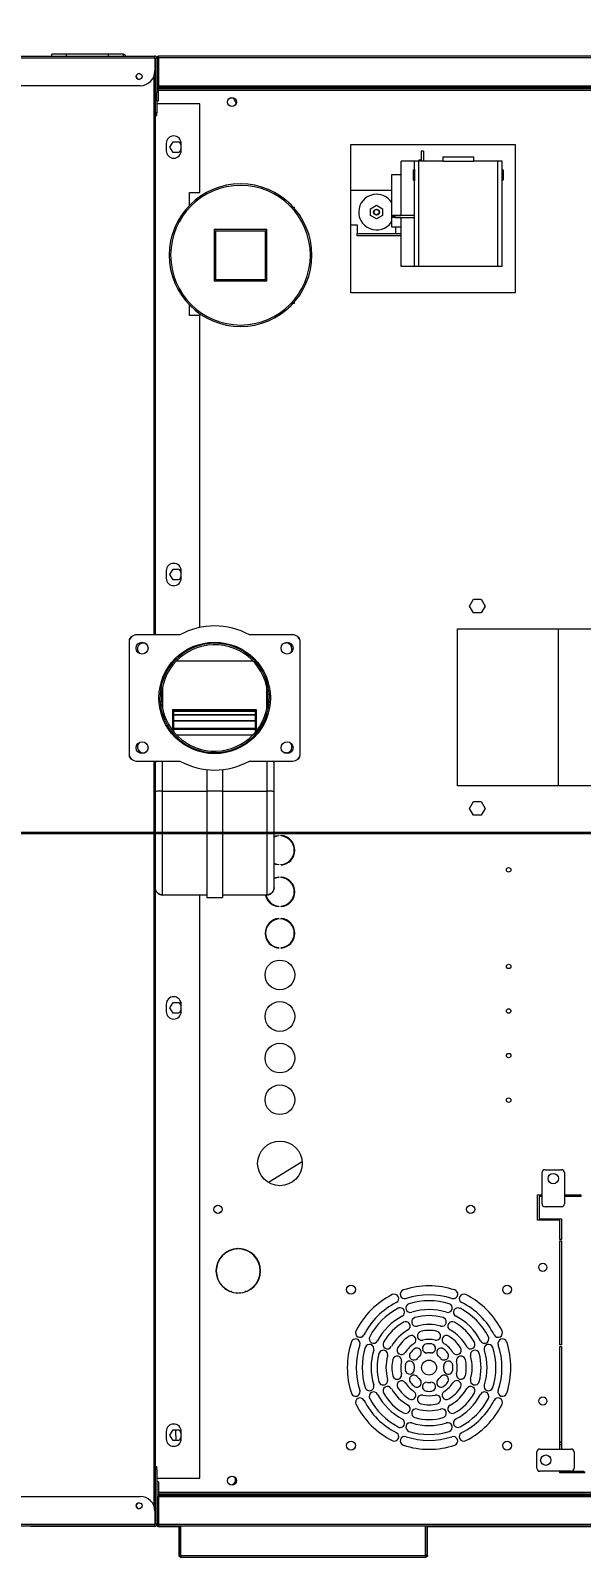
# Model space of a CAD drawing. Header units: millimetres. Extents: x 13502 to 23536, y 11874 to 14203.
# Drawn here: x 18678.4 to 18715.5, y 12869.4 to 12972.4 of the extents above; entities that cross this region are included whole.
import ezdxf

# ---------------------------------------------------------------- set-up
doc = ezdxf.new("R2010")
doc.units = ezdxf.units.MM
doc.layers.add('ELK', color=1, linetype='Continuous', lineweight=35)
doc.styles.get("Standard").update_dxf_attribs({"font": 'arial.ttf'})
doc.dimstyles.new('OLCU50', dxfattribs={"dimtxt": 8, "dimasz": 3, "dimexe": 1.25, "dimexo": 0.625, "dimtad": 1, "dimdec": 0, "dimtxsty": 'Standard', "dimblk": 'OBLIQUE', "dimcen": 2.5, "dimclrd": 256, "dimclre": 251, "dimclrt": 25, "dimadec": 0, "dimazin": 0, "dimtfac": 1, "dimtdec": 0, "dimtmove": 0, "dimatfit": 3, "dimldrblk": 'OBLIQUE', "dimfxl": 1, "dimarcsym": 0})

# ---------------------------------------------------------------- blocks, each defined once
blk = doc.blocks.new('A$C75AA7FFD')
at = {"color": 1, "linetype": 'Continuous', "lineweight": 0}
for p, q in [((7.11, 101.02), (37.86, 101.02)), ((30.92, 101.02), (30.92, 101.14)), ((31.92, 101.14), (30.92, 101.14)), ((34.75, 101.14), (31.92, 101.14)), ((31.92, 101.02), (31.92, 101.14)), ((35.75, 101.14), (34.75, 101.14)), ((34.75, 101.02), (34.75, 101.14)), ((35.75, 101.02), (35.75, 101.14)), ((37.86, 101.02), (37.88, 101.02)), ((37.86, 100.88), (37.86, 101.02)), ((37.88, 101.01), (37.88, 101.02)), ((125.4, 101.02), (38.1, 101.02)), ((38.1, 100.91), (38.1, 101.02)), ((37.86, 100.88), (7.15, 100.88)), ((37.88, 100.89), (37.86, 100.89)), ((37.86, 100.88), (37.86, 100.02)), ((37.86, 100.85), (37.88, 100.85)), ((37.88, 100.85), (37.88, 100.89)), ((37.88, 100.88), (38, 100.88)), ((37.88, 100.88), (37.88, 100.09)), ((37.88, 100.09), (37.88, 62.07)), ((38, 100.91), (38.1, 100.91)), ((38, 100.88), (38, 100.91)), ((38, 100.89), (38, 100.89)), ((38, 100.88), (38, 98.57)), ((125.4, 100.91), (38.1, 100.91)), ((38.1, 100.91), (38.1, 99.02)), ((38.1, 98.02), (38.1, 100.91)), ((38.1, 100.79), (38.1, 100.79)), ((36.86, 99.02), (8.56, 99.02)), ((37.78, 99.62), (37.78, 62.07)), ((38.1, 99.56), (38.1, 99.56)), ((38.1, 99.35), (38.1, 99.35)), ((38.1, 99.02), (125.4, 99.02)), ((38.1, 99.02), (38.1, 98.93)), ((123.53, 98.93), (38.1, 98.93)), ((38.1, 98.93), (38.1, 98.93)), ((38.1, 98.83), (38.1, 98.93)), ((38.1, 98.93), (123.53, 98.93)), ((38, 98.02), (38, 98.57)), ((38, 98.02), (38.1, 98.02)), ((38, 98.02), (38, 97.2)), ((38.1, 98.83), (123.39, 98.83)), ((38.1, 98.72), (123.39, 98.72)), ((42.93, 98.21), (43.12, 98.21)), ((43.12, 98.21), (43.32, 97.85)), ((38, 97.2), (37.88, 97.2)), ((37.88, 97.02), (38, 97.02)), ((37.88, 62.07), (37.88, 97.02)), ((40.88, 97.8), (38, 97.8)), ((38, 97.02), (38, 97.2)), ((40.88, 91.84), (40.88, 97.8)), ((43.32, 97.85), (43.24, 97.7)), ((38.63, 95.15), (38.63, 94.65)), ((38.87, 94.9), (39.08, 95.26)), ((39.08, 94.54), (38.87, 94.9)), ((39.08, 95.26), (39.49, 95.26)), ((39.49, 95.26), (39.63, 95.02)), ((39.63, 94.65), (39.63, 95.15)), ((51.04, 95.08), (62.08, 95.08)), ((51.04, 85.08), (51.04, 95.08)), ((62.08, 95.08), (62.08, 85.08)), ((39.49, 94.54), (39.08, 94.54)), ((39.63, 94.78), (39.49, 94.54)), ((54.42, 90.31), (54.42, 93.95)), ((55.32, 93.95), (54.42, 93.95)), ((55.32, 86.85), (55.32, 93.95)), ((55.62, 93.95), (55.32, 93.95)), ((55.32, 93.95), (55.32, 93.95)), ((55.32, 93.42), (55.32, 93.95)), ((55.77, 94.02), (55.62, 94.02)), ((55.62, 94.02), (55.62, 93.95)), ((57.22, 93.95), (55.62, 93.95)), ((55.62, 86.85), (55.62, 93.95)), ((55.92, 94.62), (55.77, 94.62)), ((55.77, 94.62), (55.77, 93.95)), ((55.77, 94.02), (55.77, 93.95)), ((55.92, 94.62), (55.92, 93.95)), ((57.22, 94.25), (59.32, 94.25)), ((57.22, 94.25), (57.22, 93.95)), ((57.22, 93.95), (59.32, 93.95)), ((59.32, 93.95), (59.32, 94.25)), ((60.92, 93.95), (59.32, 93.95)), ((60.92, 86.85), (60.92, 93.95)), ((61.22, 93.95), (60.92, 93.95)), ((61.22, 86.85), (61.22, 93.95)), ((54.42, 93.02), (53.77, 93.02)), ((53.77, 93.02), (53.77, 89.52)), ((55.24, 93.35), (55.31, 93.42)), ((55.24, 93.35), (55.24, 92.69)), ((55.31, 93.42), (55.32, 93.42)), ((55.31, 93.42), (55.31, 92.62)), ((61.22, 93.42), (61.29, 93.35)), ((61.22, 93.42), (61.22, 93.42)), ((61.22, 93.42), (61.22, 92.62)), ((61.29, 93.35), (61.29, 92.69)), ((40.18, 90.98), (40.18, 91.84)), ((40.18, 91.84), (40.88, 91.84)), ((53.77, 91.97), (51.04, 91.97)), ((55.31, 92.62), (55.24, 92.69)), ((55.32, 92.62), (55.31, 92.62)), ((55.32, 90.31), (55.32, 92.62)), ((61.29, 92.69), (61.22, 92.62)), ((61.22, 92.62), (61.22, 92.62)), ((47.16, 90.86), (47.23, 90.86)), ((47.23, 90.86), (47.23, 90.79)), ((52.37, 90.75), (52.77, 90.98)), ((52.37, 90.29), (52.37, 90.75)), ((52.77, 90.98), (53.17, 90.75)), ((53.17, 90.75), (53.17, 90.29)), ((51.04, 89.67), (51.47, 89.67)), ((51.47, 89.67), (51.47, 89.07)), ((52.77, 90.06), (52.37, 90.29)), ((53.17, 90.29), (52.77, 90.06)), ((53.87, 90.32), (54.42, 90.32)), ((53.87, 90.15), (53.87, 90.32)), ((54.42, 90.15), (53.87, 90.15)), ((54, 90.31), (55.32, 90.31)), ((54, 90.31), (54, 90.16)), ((54, 90.16), (55.32, 90.16)), ((54.07, 90.31), (54.07, 90.32)), ((54.07, 90.15), (54.07, 90.16)), ((54.42, 86.85), (54.42, 90.16)), ((55.32, 86.85), (55.32, 90.16)), ((41.87, 85.87), (41.87, 89.37)), ((41.87, 89.37), (45.37, 89.37)), ((41.87, 85.97), (41.87, 89.27)), ((41.97, 89.37), (45.27, 89.37)), ((41.97, 85.97), (41.97, 89.27)), ((41.97, 89.27), (45.27, 89.27)), ((45.27, 89.27), (45.27, 85.97)), ((45.37, 89.37), (45.37, 85.87)), ((45.37, 89.27), (45.37, 85.97)), ((51.47, 89.07), (54.07, 89.07)), ((51.47, 89.07), (54.42, 89.07)), ((51.47, 88.92), (51.47, 89.07)), ((54.42, 88.92), (51.47, 88.92)), ((53.77, 89.52), (54.42, 89.52)), ((54.07, 89.07), (54.07, 89.52)), ((38.82, 87.63), (38.92, 87.63)), ((38.92, 87.62), (38.82, 87.62)), ((55.32, 86.85), (54.42, 86.85)), ((55.62, 86.85), (55.32, 86.85)), ((55.32, 86.85), (55.32, 86.85)), ((60.92, 86.85), (55.62, 86.85)), ((61.22, 86.85), (60.92, 86.85)), ((45.37, 85.87), (41.87, 85.87)), ((45.27, 85.97), (41.97, 85.97)), ((45.27, 85.87), (41.97, 85.87)), ((62.08, 85.08), (51.04, 85.08)), ((40.18, 83.56), (40.18, 84.27)), ((40.88, 83.56), (40.18, 83.56)), ((40.88, 62.57), (40.88, 83.56)), ((47.23, 84.36), (47.14, 84.36)), ((47.23, 84.46), (47.23, 84.36)), ((38.63, 66.38), (38.63, 65.88)), ((38.87, 66.13), (39.08, 66.49)), ((39.08, 65.77), (38.87, 66.13)), ((39.08, 66.49), (39.49, 66.49)), ((39.49, 66.49), (39.63, 66.25)), ((39.63, 66.01), (39.49, 65.77)), ((39.63, 65.88), (39.63, 66.38)), ((39.49, 65.77), (39.08, 65.77)), ((59.01, 64), (59.28, 64.46)), ((59.28, 63.54), (59.01, 64)), ((59.28, 64.46), (59.81, 64.46)), ((59.81, 64.46), (60.07, 64)), ((60.07, 64), (59.81, 63.54)), ((59.81, 63.54), (59.28, 63.54)), ((39.54, 62.07), (36.63, 62.07)), ((47.13, 62.07), (44.22, 62.07)), ((58.22, 62.47), (69.09, 62.47)), ((58.22, 51.91), (58.22, 62.47)), ((65.01, 51.91), (65.01, 62.47)), ((36.13, 61.57), (36.13, 54.07)), ((47.63, 54.07), (47.63, 61.57)), ((39.08, 60.32), (39.19, 60.32)), ((39.32, 60.32), (44.44, 60.32)), ((44.57, 60.32), (44.68, 60.32)), ((38.38, 59.17), (38.38, 58.94)), ((45.38, 58.94), (45.38, 59.17)), ((38.38, 58.55), (38.38, 57.09)), ((45.38, 57.09), (45.38, 58.55)), ((38.38, 56.7), (38.38, 56.48)), ((39.05, 57.04), (39.12, 57.04)), ((39.05, 57.04), (39.05, 55.64)), ((39.12, 57.04), (44.61, 57.04)), ((39.12, 57.04), (39.12, 57.01)), ((39.12, 57.04), (39.12, 55.56)), ((39.12, 57.01), (44.61, 57.01)), ((39.12, 56.96), (44.61, 56.96)), ((39.12, 56.93), (44.61, 56.93)), ((39.12, 56.71), (44.61, 56.71)), ((39.12, 56.68), (44.61, 56.68)), ((44.61, 57.04), (44.68, 57.04)), ((44.61, 57.04), (44.61, 57.01)), ((44.61, 57.04), (44.61, 55.52)), ((44.68, 57.04), (44.68, 55.6)), ((45.38, 56.48), (45.38, 56.7)), ((45.5, 57.19), (45.4, 57.21)), ((45.4, 57.2), (45.5, 57.18)), ((39.12, 56.31), (44.61, 56.31)), ((39.12, 56.31), (44.61, 56.31)), ((39.12, 56.27), (44.61, 56.27)), ((39.12, 55.78), (44.61, 55.78)), ((39.12, 55.76), (44.61, 55.76)), ((39.12, 55.72), (44.61, 55.72)), ((39.05, 55.48), (39.05, 55.37)), ((39.19, 55.32), (39.08, 55.32)), ((39.12, 55.4), (39.12, 55.32)), ((44.44, 55.32), (39.32, 55.32)), ((44.68, 55.32), (44.57, 55.32)), ((44.61, 55.36), (44.61, 55.32)), ((44.68, 55.44), (44.68, 55.32)), ((36.63, 53.57), (39.54, 53.57)), ((37.78, 53.57), (37.78, 3.47)), ((37.88, 53.57), (37.88, 3)), ((38.38, 51.55), (38.38, 53.57)), ((41.35, 53), (41.35, 51.56)), ((42.4, 53), (42.4, 51.56)), ((44.22, 53.57), (47.13, 53.57)), ((45.38, 53.57), (45.38, 51.55)), ((45.88, 53.41), (45.88, 53.57)), ((45.88, 51.5), (45.88, 53.41)), ((38.38, 44.57), (38.38, 51.55)), ((38.38, 51.55), (41.35, 51.55)), ((41.35, 51.56), (42.4, 51.56)), ((41.35, 51.56), (41.35, 44.39)), ((42.4, 51.56), (42.4, 44.39)), ((42.4, 51.55), (45.38, 51.55)), ((45.38, 51.55), (45.38, 44.57)), ((69.09, 51.91), (58.22, 51.91)), ((45.88, 45.07), (45.88, 51.5)), ((59.01, 50.39), (59.28, 50.85)), ((59.28, 50.85), (59.81, 50.85)), ((59.81, 50.85), (60.07, 50.39)), ((59.28, 49.93), (59.01, 50.39)), ((59.81, 49.93), (59.28, 49.93)), ((60.07, 50.39), (59.81, 49.93)), ((46.19, 48.57), (46.19, 48.54)), ((46.34, 48.54), (46.34, 48.57)), ((46.19, 46.61), (46.19, 46.58)), ((46.34, 46.58), (46.34, 46.61)), ((46.19, 45.77), (46.19, 45.74)), ((46.34, 45.74), (46.34, 45.77)), ((37.88, 6.08), (37.88, 45.02)), ((38.38, 44.57), (41.35, 44.57)), ((38.38, 44.55), (38.38, 44.57)), ((41.35, 44.55), (38.38, 44.55)), ((40.88, 5.3), (40.88, 44.55)), ((41.35, 44.39), (42.4, 44.39)), ((41.35, 44.39), (41.35, 44.38)), ((41.35, 44.38), (42.4, 44.38)), ((42.4, 44.57), (45.38, 44.57)), ((45.38, 44.55), (42.4, 44.55)), ((42.4, 44.39), (42.4, 44.38)), ((45.38, 44.57), (45.38, 44.55)), ((45.88, 45.05), (45.88, 45.07)), ((46.19, 43.81), (46.19, 43.78)), ((46.34, 43.78), (46.34, 43.81)), ((46.19, 42.97), (46.19, 42.94)), ((46.34, 42.94), (46.34, 42.97)), ((46.19, 41.01), (46.19, 40.98)), ((46.34, 40.98), (46.34, 41.01)), ((38.63, 37.21), (38.63, 36.71)), ((38.87, 36.97), (39.08, 37.33)), ((39.08, 37.33), (39.49, 37.33)), ((39.49, 37.33), (39.63, 37.09)), ((39.63, 36.71), (39.63, 37.21)), ((39.08, 36.61), (38.87, 36.97)), ((39.49, 36.61), (39.08, 36.61)), ((39.63, 36.85), (39.49, 36.61)), ((47.76, 26.59), (45.5, 25.2)), ((63.9, 23.77), (63.9, 25.87)), ((64.1, 26.07), (65.2, 26.07)), ((65.4, 25.87), (65.4, 23.77)), ((63.6, 22.67), (63.6, 24.37)), ((63.6, 24.37), (63.9, 24.37)), ((63.7, 24.27), (63.7, 22.77)), ((63.9, 24.27), (63.7, 24.27)), ((65.4, 24.37), (66.5, 24.37)), ((66.5, 24.27), (65.4, 24.27)), ((66.5, 24.37), (66.5, 24.27)), ((42.32, 23.24), (42.14, 23.13)), ((65.1, 22.67), (63.6, 22.67)), ((63.7, 22.77), (65.2, 22.77)), ((65.2, 23.57), (64.1, 23.57)), ((65.01, 22.67), (65.01, 22.77)), ((65.1, 21.37), (65.1, 22.67)), ((65.2, 22.77), (65.2, 21.37)), ((43.44, 20.76), (43.44, 20.73)), ((43.49, 20.73), (43.49, 20.76)), ((65.2, 21.37), (65.1, 21.37)), ((65.1, 14.27), (65.1, 21.27)), ((65.1, 21.27), (65.2, 21.27)), ((65.2, 21.27), (65.2, 14.27)), ((42.57, 18.06), (42.61, 18.06)), ((43.01, 17.86), (42.94, 17.86)), ((43.44, 17.79), (43.44, 17.76)), ((43.49, 17.76), (43.49, 17.79)), ((44, 17.86), (43.92, 17.86)), ((44.32, 18.06), (44.36, 18.06)), ((65.2, 14.27), (65.1, 14.27)), ((65.1, 7.27), (65.1, 14.17)), ((65.1, 14.17), (65.2, 14.17)), ((65.2, 14.17), (65.2, 7.27)), ((38.63, 8.45), (38.63, 7.95)), ((38.87, 8.2), (39.08, 8.56)), ((39.08, 8.56), (39.49, 8.56)), ((39.24, 8.56), (39.24, 8.49)), ((39.24, 8.49), (39.28, 7.84)), ((39.49, 8.56), (39.63, 8.32)), ((39.63, 7.95), (39.63, 8.45)), ((39.08, 7.84), (38.87, 8.2)), ((39.49, 7.84), (39.08, 7.84)), ((39.63, 8.08), (39.49, 7.84)), ((63.75, 7.27), (65.85, 7.27)), ((65.2, 7.72), (65.1, 7.72)), ((65.1, 7.72), (65.2, 7.72)), ((65.1, 7.57), (65.2, 7.57)), ((63.55, 5.97), (63.55, 7.07)), ((66.05, 7.07), (66.05, 5.97)), ((38, 6.08), (37.88, 6.08)), ((37.88, 5.9), (38, 5.9)), ((38, 5.9), (38, 6.08)), ((38, 5.9), (38, 5.07)), ((38, 5.3), (40.88, 5.3)), ((43.32, 5.19), (43.12, 4.85)), ((43.19, 5.4), (43.32, 5.19)), ((43.28, 5.13), (43.28, 5.24)), ((65.85, 5.77), (63.75, 5.77)), ((65.1, 5.67), (65.1, 5.77)), ((65.1, 5.74), (66.8, 5.74)), ((66.8, 5.67), (65.1, 5.67)), ((65.85, 5.77), (66.7, 5.77)), ((38.1, 5.07), (38, 5.07)), ((38, 5.07), (38, 4.52)), ((38, 4.52), (38, 2.22)), ((38.1, 5.07), (38.1, 2.18)), ((123.39, 4.35), (38.1, 4.35)), ((123.39, 4.24), (38.1, 4.24)), ((38.1, 4.14), (123.55, 4.14)), ((123.55, 4.14), (38.1, 4.14)), ((8.56, 4.08), (36.86, 4.08)), ((38.1, 2.18), (38.1, 4.07)), ((38.1, 4.07), (125.4, 4.07)), ((38.1, 4.04), (38.1, 4.04)), ((37.86, 2.08), (7.11, 2.08)), ((7.15, 2.22), (37.86, 2.22)), ((29.51, 2.08), (29.51, 2.06)), ((29.51, 2.06), (29.51, 2.08)), ((37.85, 2.06), (29.51, 2.06)), ((29.51, 2.06), (29.51, 2.06)), ((37.85, 2.06), (37.85, 2.08)), ((37.86, 3.08), (37.86, 2.22)), ((37.88, 2.25), (37.86, 2.25)), ((37.86, 2.08), (37.86, 2.22)), ((37.88, 3), (37.88, 2.22)), ((37.88, 2.2), (37.88, 2.25)), ((38, 2.22), (37.88, 2.22)), ((37.98, 2.16), (38, 2.16)), ((37.98, 2.14), (38, 2.14)), ((38, 2.22), (38, 2.18)), ((38, 2.2), (38, 2.2)), ((38.1, 2.18), (38, 2.18)), ((38.08, 2.06), (38.18, 2.06)), ((38.1, 2.2), (38.1, 2.2)), ((125.4, 2.18), (38.1, 2.18)), ((38.1, 2.18), (38.1, 2.08)), ((38.1, 2.18), (38.1, 2.18)), ((125.4, 2.08), (38.1, 2.08)), ((38.18, 2.06), (39.49, 2.06)), ((39.49, 0.1), (39.49, 2.08)), ((39.59, 0.1), (39.59, 2.08)), ((39.59, 2.06), (39.61, 2.06)), ((39.61, 0.1), (39.61, 2.08)), ((56.07, 0.1), (56.07, 2.08)), ((56.07, 2.06), (56.09, 2.06)), ((56.09, 0.1), (56.09, 2.08)), ((56.19, 0.1), (56.19, 2.08)), ((56.19, 2.06), (125.27, 2.06)), ((39.49, 0.1), (39.59, 0.1)), ((39.59, 0.1), (39.59, 0)), ((39.61, 0.1), (39.59, 0.1)), ((39.59, 0.1), (39.59, 0.1)), ((39.61, 0.1), (56.07, 0.1)), ((56.09, 0.1), (56.07, 0.1)), ((56.09, 0.1), (56.09, 0)), ((56.19, 0.1), (56.09, 0.1)), ((56.09, 0.1), (56.09, 0.1)), ((39.59, 0), (56.09, 0))]:
    blk.add_line(p, q, dxfattribs=at)
at = {"color": 1, "linetype": 'Continuous', "lineweight": 0, "flags": 128}
for points in [[(53.91, 90.15), (53.95, 90.31), (53.95, 90.32)], [(46.5, 61.48), (46.56, 61.51), (46.68, 61.52)], [(46.68, 54.12), (46.56, 54.14), (46.5, 54.17)], [(45.88, 48.5), (46, 48.54), (46.19, 48.57)], [(46.19, 48.54), (46, 48.5), (45.88, 48.46)], [(45.88, 46.69), (46, 46.65), (46.19, 46.61)], [(46.19, 46.58), (46, 46.61), (45.88, 46.65)], [(45.88, 45.7), (46, 45.74), (46.19, 45.77)], [(46.19, 45.74), (46, 45.7), (45.88, 45.66)], [(43.14, 4.88), (43.09, 4.87), (43.03, 4.84)]]:
    blk.add_lwpolyline(points, dxfattribs=at)
at = {"color": 1, "linetype": 'Continuous', "lineweight": 0}
for centre, radius in [((36.8, 99.65), 0.2), ((43.04, 97.93), 0.3), ((52.77, 90.52), 0.2), ((52.77, 90.52), 0.175), ((37, 61.17), 0.4), ((41.88, 57.82), 3.75), ((46.75, 61.17), 0.4), ((37, 54.47), 0.4), ((46.75, 54.47), 0.4), ((61.65, 46.25), 0.15), ((46.27, 39.18), 1), ((61.65, 39.75), 0.15), ((46.27, 36.38), 1), ((61.65, 36.75), 0.15), ((46.27, 33.58), 1), ((61.65, 33.75), 0.15), ((46.27, 30.78), 1), ((61.65, 30.75), 0.15), ((46.27, 26.49), 1.5), ((64.65, 25.47), 0.35), ((42.1, 23.4), 0.275), ((59.1, 23.4), 0.275), ((63.95, 19.5), 0.275), ((51.05, 18), 0.3), ((61.55, 18), 0.3), ((56.3, 12.75), 0.5), ((63.95, 10.5), 0.275), ((51.05, 7.5), 0.3), ((61.55, 7.5), 0.3), ((64.15, 6.52), 0.35), ((43.04, 5.14), 0.3), ((36.8, 3.45), 0.2)]:
    blk.add_circle(centre, radius, dxfattribs=at)
for centre, radius, start, end in [((35.75, 100.99), 0.151, 9.5846, 90), ((37.86, 100.88), 0.14, 0, 90), ((37.88, 100.89), 0.13, 17.0478, 90), ((38.1, 100.91), 0.101, 90, 180), ((36.86, 100.02), 1, 270, 0), ((37.86, 100.88), 0.02, 0, 90), ((38.1, 100.91), 0.001, 90, 180), ((36.8, 99.65), 0.2, 90.1314, 270), ((39.13, 95.15), 0.5, 360, 180), ((39.13, 94.65), 0.5, 180, 360), ((43.62, 87.62), 4.8, 180.0597, 179.9403), ((43.62, 87.62), 4.7, 180.0597, 179.9403), ((52.77, 90.52), 1.2, 90, 326.4427), ((52.77, 90.52), 1.2, 33.5573, 90), ((41.97, 89.27), 0.1, 90, 180), ((45.27, 89.27), 0.1, 0, 90), ((41.97, 85.97), 0.1, 180, 270), ((45.27, 85.97), 0.1, 270, 0), ((39.13, 66.38), 0.5, 360, 180), ((39.13, 65.88), 0.5, 180, 360), ((36.63, 61.57), 0.5, 90, 180), ((36.43, 61.67), 0.3, 118.5091, 180), ((41.88, 57.82), 4.85, 61.1979, 118.8021), ((47.13, 61.57), 0.5, 0, 90), ((47.33, 61.67), 0.3, 0, 61.4904), ((37.08, 61.12), 0.4, 62.7794, 229.8405), ((41.88, 57.82), 3.68, 350.1485, 349.9926), ((41.88, 57.82), 3.58, 350.1485, 349.9926), ((46.68, 61.12), 0.4, 310.1579, 90), ((37.08, 54.52), 0.4, 130.1203, 297.38), ((46.68, 54.52), 0.4, 270, 49.8418), ((36.63, 54.07), 0.5, 180, 270), ((36.43, 53.97), 0.3, 180, 241.4913), ((47.13, 54.07), 0.5, 270, 0), ((47.33, 53.97), 0.3, 298.5091, 0), ((38.08, 53.38), 0.205, 110.2282, 170.875), ((41.88, 57.82), 4.85, 241.1979, 298.8021), ((45.68, 53.38), 0.205, 9.125, 69.7718), ((46.27, 47.57), 1, 274.3012, 85.6988), ((46.27, 47.57), 0.965, 274.4575, 85.5425), ((46.27, 44.77), 1, 274.3012, 85.6988), ((46.27, 44.77), 0.965, 274.4575, 85.5425), ((38.38, 45.05), 0.5, 180, 270), ((46.27, 44.77), 1, 192.893, 265.6988), ((46.27, 44.77), 0.965, 193.3691, 265.5425), ((45.38, 45.05), 0.5, 270, 0), ((46.27, 41.98), 1, 94.3012, 265.6988), ((46.27, 41.98), 0.965, 94.4575, 265.5425), ((46.27, 41.98), 1, 274.3012, 85.6988), ((46.27, 41.98), 0.965, 274.4575, 85.5425), ((39.13, 37.21), 0.5, 0, 180), ((39.13, 36.71), 0.5, 180, 0), ((64.1, 25.87), 0.2, 90, 180), ((65.2, 25.87), 0.2, 0, 90), ((64.1, 23.77), 0.2, 180, 270), ((65.2, 23.77), 0.2, 270, 0), ((43.47, 19.26), 1.5, 90.955, 269.045), ((43.47, 19.26), 1.48, 90.9712, 269.0288), ((43.47, 19.26), 1.5, 270.955, 89.045), ((43.47, 19.26), 1.48, 270.9712, 89.0288), ((56.3, 12.75), 5.5, 116.7215, 153.2785), ((53.96, 17.39), 0.3, 296.7215, 116.7215), ((54.66, 17.69), 0.3, 108.2785, 288.2785), ((56.3, 12.75), 5.5, 71.7215, 108.2785), ((56.3, 12.75), 4.9, 71.7215, 108.2785), ((57.93, 17.69), 0.3, 251.7215, 71.7215), ((58.63, 17.39), 0.3, 63.2785, 243.2785), ((56.3, 12.75), 5.5, 26.7215, 63.2785), ((56.3, 12.75), 4.9, 116.7215, 153.2785), ((56.3, 12.75), 4.5, 117.5424, 152.4576), ((54.35, 16.47), 0.3, 297.5424, 117.5424), ((55.04, 16.76), 0.3, 107.4576, 287.4576), ((56.3, 12.75), 4.5, 72.5424, 107.4576), ((56.3, 12.75), 3.9, 72.5424, 107.4576), ((57.56, 16.76), 0.3, 252.5424, 72.5424), ((58.24, 16.47), 0.3, 62.4576, 242.4576), ((56.3, 12.75), 4.5, 27.5424, 62.4576), ((56.3, 12.75), 4.9, 26.7215, 63.2785), ((56.3, 12.75), 3.9, 117.5424, 152.4576), ((56.3, 12.75), 3.5, 119.2507, 150.7493), ((54.73, 15.54), 0.3, 299.2507, 119.2507), ((55.43, 15.83), 0.3, 105.7493, 285.7493), ((56.3, 12.75), 3.5, 74.2507, 105.7493), ((56.3, 12.75), 2.9, 74.2507, 105.7493), ((57.16, 15.83), 0.3, 254.2507, 74.2507), ((57.86, 15.54), 0.3, 60.7493, 240.7493), ((56.3, 12.75), 3.5, 29.2507, 60.7493), ((56.3, 12.75), 3.9, 27.5424, 62.4576), ((56.3, 12.75), 5.5, 161.7215, 198.2785), ((51.36, 14.38), 0.3, 341.7215, 161.7215), ((51.65, 15.09), 0.3, 153.2785, 333.2785), ((52.57, 14.69), 0.3, 152.4576, 332.4576), ((53.5, 14.31), 0.3, 150.7493, 330.7493), ((56.3, 12.75), 2.9, 119.2507, 150.7493), ((56.3, 12.75), 2.5, 122.291, 147.709), ((55.12, 14.61), 0.3, 302.291, 122.291), ((55.81, 14.89), 0.3, 102.709, 282.709), ((56.3, 12.75), 2.5, 77.291, 102.709), ((56.3, 12.75), 1.9, 77.291, 102.709), ((56.78, 14.89), 0.3, 257.291, 77.291), ((57.47, 14.61), 0.3, 57.709, 237.709), ((56.3, 12.75), 2.5, 32.291, 57.709), ((56.3, 12.75), 2.9, 29.2507, 60.7493), ((59.09, 14.31), 0.3, 209.2507, 29.2507), ((60.02, 14.69), 0.3, 207.5424, 27.5424), ((60.94, 15.09), 0.3, 206.7215, 26.7215), ((61.23, 14.38), 0.3, 18.2785, 198.2785), ((56.3, 12.75), 5.5, 341.7215, 18.2785), ((56.3, 12.75), 4.9, 161.7215, 198.2785), ((56.3, 12.75), 4.5, 162.5424, 197.4576), ((52.29, 14.01), 0.3, 342.5424, 162.5424), ((56.3, 12.75), 3.9, 162.5424, 197.4576), ((56.3, 12.75), 3.5, 164.2507, 195.7493), ((53.22, 13.62), 0.3, 344.2507, 164.2507), ((56.3, 12.75), 2.9, 164.2507, 195.7493), ((54.15, 13.23), 0.3, 347.291, 167.291), ((54.44, 13.92), 0.3, 147.709, 327.709), ((56.3, 12.75), 1.9, 122.291, 147.709), ((55.28, 13.56), 0.3, 141.2793, 321.2793), ((56.3, 12.75), 1.6, 128.7207, 141.2793), ((55.48, 13.76), 0.3, 308.7207, 128.7207), ((56.3, 12.75), 1, 128.7207, 141.2793), ((56.15, 14.04), 0.3, 96.2793, 276.2793), ((56.3, 12.75), 1.6, 83.7207, 96.2793), ((56.3, 12.75), 1, 83.7207, 96.2793), ((56.44, 14.04), 0.3, 263.7207, 83.7207), ((57.11, 13.76), 0.3, 51.2793, 231.2793), ((56.3, 12.75), 1, 38.7207, 51.2793), ((57.31, 13.56), 0.3, 218.7207, 38.7207), ((56.3, 12.75), 1.6, 38.7207, 51.2793), ((56.3, 12.75), 1.9, 32.291, 57.709), ((58.16, 13.92), 0.3, 212.291, 32.291), ((58.44, 13.23), 0.3, 12.709, 192.709), ((59.38, 13.62), 0.3, 15.7493, 195.7493), ((56.3, 12.75), 2.9, 344.2507, 15.7493), ((56.3, 12.75), 3.5, 344.2507, 15.7493), ((60.3, 14.01), 0.3, 17.4576, 197.4576), ((56.3, 12.75), 3.9, 342.5424, 17.4576), ((56.3, 12.75), 4.5, 342.5424, 17.4576), ((56.3, 12.75), 4.9, 341.7215, 18.2785), ((56.3, 12.75), 2.5, 167.291, 192.709), ((56.3, 12.75), 1.9, 167.291, 192.709), ((56.3, 12.75), 1.6, 173.7207, 186.2793), ((55, 12.89), 0.3, 353.7207, 173.7207), ((55, 12.61), 0.3, 186.2793, 6.2793), ((56.3, 12.75), 1, 173.7207, 186.2793), ((57.59, 12.89), 0.3, 6.2793, 186.2793), ((56.3, 12.75), 1, 353.7207, 6.2793), ((57.59, 12.61), 0.3, 173.7207, 353.7207), ((56.3, 12.75), 1.6, 353.7207, 6.2793), ((56.3, 12.75), 1.9, 347.291, 12.709), ((56.3, 12.75), 2.5, 347.291, 12.709), ((52.29, 11.49), 0.3, 197.4576, 17.4576), ((53.22, 11.88), 0.3, 195.7493, 15.7493), ((53.5, 11.18), 0.3, 29.2507, 209.2507), ((54.15, 12.26), 0.3, 192.709, 12.709), ((54.44, 11.57), 0.3, 32.291, 212.291), ((56.3, 12.75), 2.5, 212.291, 237.709), ((56.3, 12.75), 1.9, 212.291, 237.709), ((55.28, 11.94), 0.3, 38.7207, 218.7207), ((56.3, 12.75), 1.6, 218.7207, 231.2793), ((55.48, 11.73), 0.3, 231.2793, 51.2793), ((56.3, 12.75), 1, 218.7207, 231.2793), ((56.15, 11.46), 0.3, 83.7207, 263.7207), ((56.3, 12.75), 1, 263.7207, 276.2793), ((56.44, 11.46), 0.3, 276.2793, 96.2793), ((57.11, 11.73), 0.3, 128.7207, 308.7207), ((56.3, 12.75), 1, 308.7207, 321.2793), ((57.31, 11.94), 0.3, 321.2793, 141.2793), ((56.3, 12.75), 1.6, 308.7207, 321.2793), ((56.3, 12.75), 1.9, 302.291, 327.709), ((56.3, 12.75), 2.5, 302.291, 327.709), ((58.16, 11.57), 0.3, 327.709, 147.709), ((58.44, 12.26), 0.3, 167.291, 347.291), ((59.09, 11.18), 0.3, 330.7493, 150.7493), ((59.38, 11.88), 0.3, 164.2507, 344.2507), ((60.3, 11.49), 0.3, 162.5424, 342.5424), ((51.36, 11.12), 0.3, 198.2785, 18.2785), ((51.65, 10.41), 0.3, 26.7215, 206.7215), ((56.3, 12.75), 4.9, 206.7215, 243.2785), ((52.57, 10.81), 0.3, 27.5424, 207.5424), ((56.3, 12.75), 4.5, 207.5424, 242.4576), ((56.3, 12.75), 3.9, 207.5424, 242.4576), ((56.3, 12.75), 3.5, 209.2507, 240.7493), ((56.3, 12.75), 2.9, 209.2507, 240.7493), ((55.12, 10.89), 0.3, 237.709, 57.709), ((55.81, 10.6), 0.3, 77.291, 257.291), ((56.3, 12.75), 2.5, 257.291, 282.709), ((56.3, 12.75), 1.9, 257.291, 282.709), ((56.3, 12.75), 1.6, 263.7207, 276.2793), ((56.78, 10.6), 0.3, 282.709, 102.709), ((57.47, 10.89), 0.3, 122.291, 302.291), ((56.3, 12.75), 2.9, 299.2507, 330.7493), ((56.3, 12.75), 3.5, 299.2507, 330.7493), ((56.3, 12.75), 3.9, 297.5424, 332.4576), ((56.3, 12.75), 4.5, 297.5424, 332.4576), ((56.3, 12.75), 4.9, 296.7215, 333.2785), ((60.02, 10.81), 0.3, 332.4576, 152.4576), ((60.94, 10.41), 0.3, 333.2785, 153.2785), ((61.23, 11.12), 0.3, 161.7215, 341.7215), ((56.3, 12.75), 5.5, 206.7215, 243.2785), ((54.35, 9.02), 0.3, 242.4576, 62.4576), ((54.73, 9.96), 0.3, 240.7493, 60.7493), ((55.43, 9.67), 0.3, 74.2507, 254.2507), ((56.3, 12.75), 3.5, 254.2507, 285.7493), ((56.3, 12.75), 2.9, 254.2507, 285.7493), ((57.16, 9.67), 0.3, 285.7493, 105.7493), ((57.86, 9.96), 0.3, 119.2507, 299.2507), ((58.24, 9.02), 0.3, 117.5424, 297.5424), ((56.3, 12.75), 5.5, 296.7215, 333.2785), ((39.13, 8.45), 0.5, 360, 180), ((53.96, 8.1), 0.3, 243.2785, 63.2785), ((55.04, 8.74), 0.3, 72.5424, 252.5424), ((56.3, 12.75), 4.5, 252.5424, 287.4576), ((56.3, 12.75), 3.9, 252.5424, 287.4576), ((57.56, 8.74), 0.3, 287.4576, 107.4576), ((58.63, 8.1), 0.3, 116.7215, 296.7215), ((39.13, 7.95), 0.5, 180, 360), ((54.66, 7.81), 0.3, 71.7215, 251.7215), ((56.3, 12.75), 5.5, 251.7215, 288.2785), ((56.3, 12.75), 4.9, 251.7215, 288.2785), ((57.93, 7.81), 0.3, 288.2785, 108.2785), ((63.75, 7.07), 0.2, 90, 180), ((65.85, 7.07), 0.2, 0, 90), ((63.75, 5.97), 0.2, 180, 270), ((65.85, 5.97), 0.2, 270, 0), ((36.8, 3.45), 0.2, 90, 269.8562), ((36.86, 3.08), 1, 0, 90), ((37.85, 2.19), 0.13, 270, 312.7697), ((37.86, 2.22), 0.02, 270, 0), ((37.86, 2.22), 0.14, 270, 0), ((37.88, 2.25), 0.01, 270, 292.8059), ((38.08, 2.2), 0.101, 201.3962, 223.3084), ((38.1, 2.18), 0.101, 180, 270)]:
    blk.add_arc(centre, radius, start, end, dxfattribs=at)
for points, knots in [([(38.38, 51.55), (38.32, 51.55), (38.21, 51.54), (38.06, 51.54), (37.95, 51.53), (37.89, 51.52), (37.88, 51.51), (37.88, 51.5), (37.88, 51.5)], [0, 0, 0, 0, 0.214669, 0.429346, 0.64402, 0.858688, 0.985375, 1, 1, 1, 1]), ([(45.88, 51.5), (45.88, 51.5), (45.88, 51.51), (45.87, 51.52), (45.81, 51.53), (45.7, 51.54), (45.55, 51.54), (45.44, 51.55), (45.38, 51.55)], [0, 0, 0, 0, 0.014625, 0.141312, 0.35598, 0.570654, 0.785331, 1, 1, 1, 1]), ([(38.38, 44.57), (38.32, 44.57), (38.21, 44.59), (38.06, 44.67), (37.95, 44.8), (37.89, 44.93), (37.88, 45.03), (37.88, 45.06), (37.88, 45.07)], [0, 0, 0, 0, 0.214681, 0.42935, 0.644015, 0.858683, 0.982806, 1, 1, 1, 1]), ([(45.88, 45.07), (45.88, 45.06), (45.88, 45.03), (45.87, 44.93), (45.81, 44.8), (45.7, 44.67), (45.55, 44.59), (45.44, 44.57), (45.38, 44.57)], [0, 0, 0, 0, 0.017194, 0.141317, 0.355985, 0.57065, 0.785319, 1, 1, 1, 1]), ([(29.51, 2.08), (29.51, 2.08), (29.51, 2.06), (29.51, 2.06), (29.51, 2.06)], [0, 0, 0, 0, 0.072019, 1, 1, 1, 1]), ([(38.08, 2.06), (38.07, 2.06), (38.04, 2.07), (38.01, 2.09), (37.99, 2.12), (37.98, 2.14), (37.98, 2.15), (37.98, 2.16)], [0, 0, 0, 0, 0.242364, 0.489591, 0.741688, 0.870231, 1, 1, 1, 1]), ([(39.59, 0), (39.58, 0), (39.55, 0), (39.52, 0.03), (39.5, 0.06), (39.49, 0.09), (39.49, 0.1)], [0, 0, 0, 0, 0.249987, 0.500016, 0.749995, 1, 1, 1, 1]), ([(39.61, 0.1), (39.61, 0.09), (39.61, 0.06), (39.6, 0.03), (39.6, 0), (39.59, 0), (39.59, 0)], [0, 0, 0, 0, 0.2499952, 0.5000025, 0.7499969, 1, 1, 1, 1]), ([(56.09, 0), (56.09, 0), (56.09, 0), (56.08, 0.03), (56.08, 0.06), (56.08, 0.09), (56.07, 0.1)], [0, 0, 0, 0, 0.250003, 0.499997, 0.749997, 1, 1, 1, 1]), ([(56.19, 0.1), (56.19, 0.09), (56.19, 0.06), (56.16, 0.03), (56.13, 0), (56.1, 0), (56.09, 0)], [0, 0, 0, 0, 0.249984, 0.499997, 0.75002, 1, 1, 1, 1])]:
    blk.add_open_spline(points, degree=3, knots=knots, dxfattribs=at)
blk = doc.blocks.new('_Oblique')
at = {"color": 0, "linetype": 'ByBlock', "lineweight": -2}
blk.add_line((-0.5, -0.5), (0.5, 0.5), dxfattribs=at)
blk = doc.blocks.new('*D79')
at = {"color": 251, "lineweight": -2, "transparency": 16777216}
for p, q in [((18779.42, 13033.55), (18665.36, 13033.55)), ((18779.42, 12918.44), (18665.36, 12918.44))]:
    blk.add_line(p, q, dxfattribs=at)
at = {"lineweight": -2, "transparency": 16777216}
blk.add_line((18666.61, 13033.55), (18666.61, 12918.44), dxfattribs=at)
at = {"layer": 'Defpoints', "color": 0, "transparency": 16777216}
for p in [(18780.05, 13033.55), (18666.61, 12918.44), (18780.05, 12918.44)]:
    blk.add_point(p, dxfattribs=at)
at = {"lineweight": -2, "transparency": 16777216, "xscale": 3, "yscale": 3, "zscale": 3}
for p, rotation in [((18666.61, 13033.55), 90), ((18666.61, 12918.44), 270)]:
    blk.add_blockref('_Oblique', p, dxfattribs=dict(at, rotation=rotation))
at = {"color": 25, "transparency": 16777216, "insert": (18661.9, 12975.99), "char_height": 8, "attachment_point": 5, "rotation": 90}
blk.add_mtext('115', dxfattribs=at)
blk = doc.blocks.new('*D80')
at = {"color": 251, "lineweight": -2, "transparency": 16777216}
for p, q in [((18779.42, 12918.44), (18665.36, 12918.44)), ((18779.42, 12638.77), (18665.36, 12638.77))]:
    blk.add_line(p, q, dxfattribs=at)
at = {"lineweight": -2, "transparency": 16777216}
blk.add_line((18666.61, 12918.44), (18666.61, 12638.77), dxfattribs=at)
at = {"layer": 'Defpoints', "color": 0, "transparency": 16777216}
for p in [(18780.05, 12918.44), (18666.61, 12638.77), (18780.05, 12638.77)]:
    blk.add_point(p, dxfattribs=at)
at = {"lineweight": -2, "transparency": 16777216, "xscale": 3, "yscale": 3, "zscale": 3}
for p, rotation in [((18666.61, 12918.44), 90), ((18666.61, 12638.77), 270)]:
    blk.add_blockref('_Oblique', p, dxfattribs=dict(at, rotation=rotation))
at = {"color": 25, "transparency": 16777216, "insert": (18661.9, 12778.6), "char_height": 8, "attachment_point": 5, "rotation": 90}
blk.add_mtext('280', dxfattribs=at)

msp = doc.modelspace()

# ---------------------------------------------------------------- linework, layer by layer
at = {"layer": 'ELK', "color": 1}
msp.add_line((18623.07, 12918.44), (18756.34, 12918.44), dxfattribs=at)

# ---------------------------------------------------------------- block references
msp.add_blockref('A$C75AA7FFD', (18648.93, 12869.69))

# ---------------------------------------------------------------- dimensions: what is measured, and where the dimension line sits
for base, p1, p2, picture, middle in [((18666.61, 12918.44), (18780.05, 13033.55), (18780.05, 12918.44), '*D79', (18661.9, 12975.99)), ((18666.61, 12638.77), (18780.05, 12918.44), (18780.05, 12638.77), '*D80', (18661.9, 12778.6))]:
    dim = msp.add_linear_dim(base=base, p1=p1, p2=p2, angle=90, dimstyle='OLCU50', override={"dimtmove": 1})
    dim.commit()
    dim.dimension.update_dxf_attribs({"geometry": picture, "text_midpoint": middle})

doc.saveas('drawing.dxf')
